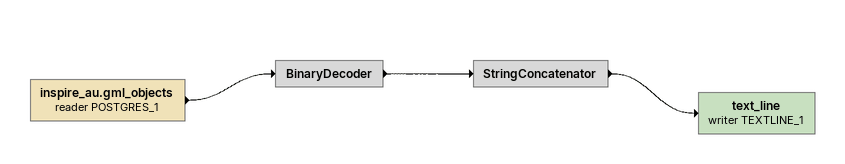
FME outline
inspire_au.gml_objects (reader POSTGRES_1)
    -> BinaryDecoder
BinaryDecoder
    -> StringConcatenator
StringConcatenator
    -> text_line (writer TEXTLINE_1)
text_line (writer TEXTLINE_1)
